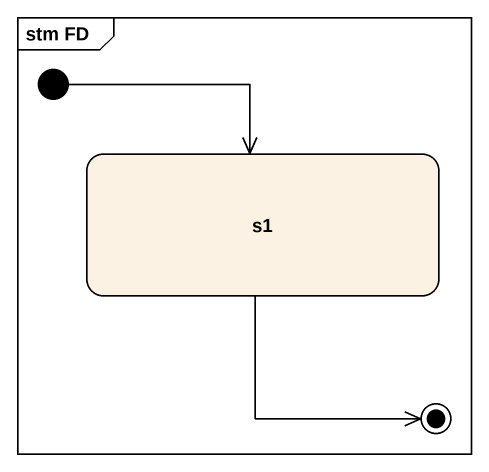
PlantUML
@startuml
mainframe stm FD
hide empty description
state s1
[*] --> s1
s1 --> [*]
@enduml
